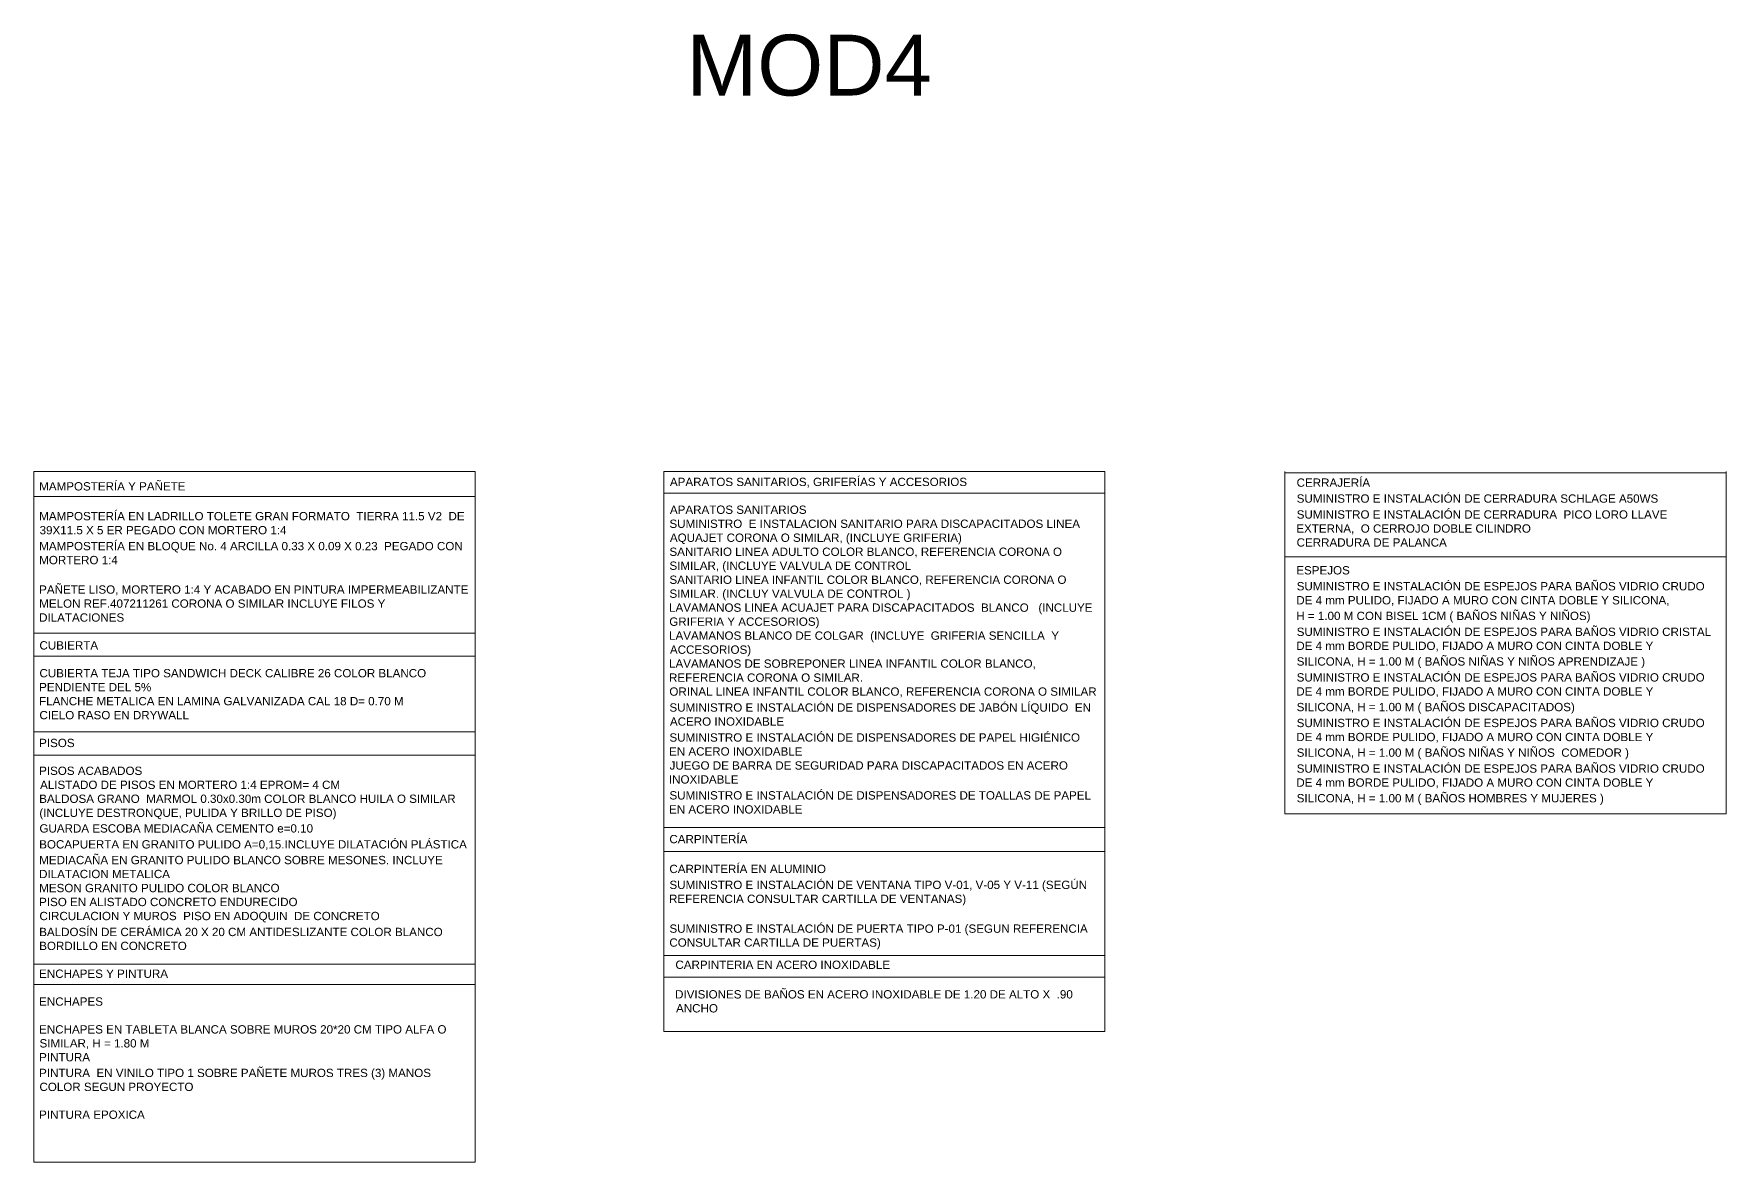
# Model space of a CAD drawing. Header units: inches. Extents: x 99003 to 99155, y 101852 to 101926.
# Drawn here: x 99133.78 to 99155.13, y 101865.92 to 101880.16 of the extents above; entities that cross this region are included whole.
import ezdxf

# ---------------------------------------------------------------- set-up
doc = ezdxf.new("R2010")
doc.units = ezdxf.units.IN
doc.header["$MEASUREMENT"] = 0
doc.layers.add('A_PUER', color=134, linetype='Continuous', lineweight=18)
doc.layers.add('A_VENT', color=124, linetype='Continuous', lineweight=18)
doc.styles.add('ARIAL', font='arial.ttf')
doc.styles.get("Standard").update_dxf_attribs({"font": 'arial.ttf'})

msp = doc.modelspace()

# ---------------------------------------------------------------- linework, layer by layer
at = {"layer": 'A_VENT'}
for p, q in [((99133.783, 101874.635), (99133.783, 101865.925)), ((99139.35, 101874.635), (99133.783, 101874.635)), ((99139.35, 101874.635), (99139.35, 101865.925)), ((99147.296, 101874.635), (99141.73, 101874.635)), ((99141.73, 101874.635), (99141.73, 101867.573)), ((99147.296, 101874.635), (99147.296, 101867.573)), ((99149.567, 101870.319), (99149.567, 101874.635)), ((99155.133, 101874.62), (99149.567, 101874.62)), ((99155.133, 101874.635), (99155.133, 101870.319)), ((99139.35, 101874.321), (99133.783, 101874.321)), ((99147.296, 101874.364), (99141.73, 101874.364)), ((99155.133, 101873.558), (99149.567, 101873.558)), ((99139.35, 101872.596), (99133.783, 101872.596)), ((99139.35, 101872.306), (99133.783, 101872.306)), ((99139.35, 101871.351), (99133.783, 101871.351)), ((99139.35, 101871.06), (99133.783, 101871.06)), ((99155.133, 101870.319), (99149.567, 101870.319)), ((99147.296, 101870.145), (99141.73, 101870.145)), ((99147.296, 101869.841), (99141.73, 101869.841)), ((99147.296, 101868.533), (99141.73, 101868.533)), ((99139.35, 101868.42), (99133.783, 101868.42)), ((99147.296, 101868.258), (99141.73, 101868.258)), ((99139.35, 101868.166), (99133.783, 101868.166)), ((99147.296, 101867.573), (99141.73, 101867.573)), ((99139.35, 101865.925), (99133.783, 101865.925))]:
    msp.add_line(p, q, dxfattribs=at)

# ---------------------------------------------------------------- texts
at = {"layer": 'A_PUER', "insert": (99142.017, 101880.146), "char_height": 0.7668, "attachment_point": 1}
msp.add_mtext_dynamic_manual_height_columns('MOD4', width=4.35669, gutter_width=1, heights=[0], dxfattribs=at)
at = {"layer": 'A_VENT', "style": 'ARIAL'}
for s, height, p in [('MAMPOSTERÍA Y PAÑETE', 0.10476, (99133.851, 101874.397)), ('APARATOS SANITARIOS, GRIFERÍAS Y ACCESORIOS', 0.10476, (99141.808, 101874.453)), ('CERRAJERÍA', 0.1048, (99149.714, 101874.444)), ('SUMINISTRO E INSTALACIÓN DE CERRADURA SCHLAGE A50WS', 0.10476, (99149.715, 101874.243)), ('MAMPOSTERÍA EN LADRILLO TOLETE GRAN FORMATO  TIERRA 11.5 V2  DE', 0.10476, (99133.851, 101874.021)), ('APARATOS SANITARIOS', 0.10476, (99141.808, 101874.102)), ('SUMINISTRO  E INSTALACION SANITARIO PARA DISCAPACITADOS LINEA', 0.10476, (99141.802, 101873.925)), ('SUMINISTRO E INSTALACIÓN DE CERRADURA  PICO LORO LLAVE', 0.10476, (99149.715, 101874.042)), ('39X11.5 X 5 ER PEGADO CON MORTERO 1:4', 0.10476, (99133.856, 101873.844)), ('AQUAJET CORONA O SIMILAR, (INCLUYE GRIFERIA)', 0.10476, (99141.808, 101873.749)), ('EXTERNA,  O CERROJO DOBLE CILINDRO', 0.10476, (99149.71, 101873.865)), ('CERRADURA DE PALANCA', 0.10476, (99149.714, 101873.689)), ('MAMPOSTERÍA EN BLOQUE No. 4 ARCILLA 0.33 X 0.09 X 0.23  PEGADO CON', 0.10476, (99133.851, 101873.643)), ('SANITARIO LINEA ADULTO COLOR BLANCO, REFERENCIA CORONA O', 0.10476, (99141.802, 101873.572)), ('MORTERO 1:4', 0.10476, (99133.851, 101873.467)), ('SIMILAR, (INCLUYE VALVULA DE CONTROL', 0.10476, (99141.802, 101873.396)), ('ESPEJOS', 0.1048, (99149.71, 101873.338)), ('PAÑETE LISO, MORTERO 1:4 Y ACABADO EN PINTURA IMPERMEABILIZANTE', 0.10476, (99133.85, 101873.095)), ('SANITARIO LINEA INFANTIL COLOR BLANCO, REFERENCIA CORONA O', 0.10476, (99141.802, 101873.219)), ('SUMINISTRO E INSTALACIÓN DE ESPEJOS PARA BAÑOS VIDRIO CRUDO', 0.10476, (99149.715, 101873.137)), ('MELON REF.407211261 CORONA O SIMILAR INCLUYE FILOS Y', 0.10476, (99133.851, 101872.918)), ('SIMILAR. (INCLUY VALVULA DE CONTROL )', 0.10476, (99141.802, 101873.043)), ('LAVAMANOS LINEA ACUAJET PARA DISCAPACITADOS  BLANCO   (INCLUYE', 0.10476, (99141.797, 101872.867)), ('DE 4 mm PULIDO, FIJADO A MURO CON CINTA DOBLE Y SILICONA,', 0.10476, (99149.71, 101872.96)), ('DILATACIONES', 0.10476, (99133.85, 101872.742)), ('GRIFERIA Y ACCESORIOS)', 0.10476, (99141.8, 101872.69)), ('H = 1.00 M CON BISEL 1CM ( BAÑOS NIÑAS Y NIÑOS)', 0.10476, (99149.71, 101872.763)), ('LAVAMANOS BLANCO DE COLGAR  (INCLUYE  GRIFERIA SENCILLA  Y', 0.10476, (99141.797, 101872.514)), ('SUMINISTRO E INSTALACIÓN DE ESPEJOS PARA BAÑOS VIDRIO CRISTAL', 0.10476, (99149.715, 101872.562)), ('CUBIERTA', 0.1048, (99133.854, 101872.391)), ('ACCESORIOS)', 0.10476, (99141.808, 101872.337)), ('DE 4 mm BORDE PULIDO, FIJADO A MURO CON CINTA DOBLE Y', 0.10476, (99149.71, 101872.385)), ('SILICONA, H = 1.00 M ( BAÑOS NIÑAS Y NIÑOS APRENDIZAJE )', 0.10476, (99149.715, 101872.188)), ('CUBIERTA TEJA TIPO SANDWICH DECK CALIBRE 26 COLOR BLANCO', 0.10476, (99133.854, 101872.04)), ('LAVAMANOS DE SOBREPONER LINEA INFANTIL COLOR BLANCO,', 0.10476, (99141.797, 101872.161)), ('REFERENCIA CORONA O SIMILAR.', 0.10476, (99141.797, 101871.984)), ('SUMINISTRO E INSTALACIÓN DE ESPEJOS PARA BAÑOS VIDRIO CRUDO', 0.10476, (99149.715, 101871.987)), ('PENDIENTE DEL 5%%%', 0.10476, (99133.85, 101871.864)), ('ORINAL LINEA INFANTIL COLOR BLANCO, REFERENCIA CORONA O SIMILAR', 0.10476, (99141.801, 101871.808)), ('DE 4 mm BORDE PULIDO, FIJADO A MURO CON CINTA DOBLE Y', 0.10476, (99149.71, 101871.81)), ('FLANCHE METALICA EN LAMINA GALVANIZADA CAL 18 D= 0.70 M', 0.10476, (99133.85, 101871.687)), ('SUMINISTRO E INSTALACIÓN DE DISPENSADORES DE JABÓN LÍQUIDO  EN', 0.10476, (99141.802, 101871.607)), ('SILICONA, H = 1.00 M ( BAÑOS DISCAPACITADOS)', 0.10476, (99149.715, 101871.613)), ('CIELO RASO EN DRYWALL', 0.10476, (99133.854, 101871.511)), ('ACERO INOXIDABLE', 0.10476, (99141.808, 101871.43)), ('SUMINISTRO E INSTALACIÓN DE ESPEJOS PARA BAÑOS VIDRIO CRUDO', 0.10476, (99149.715, 101871.412)), ('PISOS', 0.1048, (99133.85, 101871.16)), ('SUMINISTRO E INSTALACIÓN DE DISPENSADORES DE PAPEL HIGIÉNICO', 0.10476, (99141.802, 101871.229)), ('DE 4 mm BORDE PULIDO, FIJADO A MURO CON CINTA DOBLE Y', 0.10476, (99149.71, 101871.235)), ('EN ACERO INOXIDABLE', 0.10476, (99141.797, 101871.053)), ('SILICONA, H = 1.00 M ( BAÑOS NIÑAS Y NIÑOS  COMEDOR )', 0.10476, (99149.715, 101871.038)), ('PISOS ACABADOS', 0.10476, (99133.85, 101870.809)), ('JUEGO DE BARRA DE SEGURIDAD PARA DISCAPACITADOS EN ACERO', 0.10476, (99141.804, 101870.876)), ('INOXIDABLE', 0.1048, (99141.795, 101870.7)), ('SUMINISTRO E INSTALACIÓN DE ESPEJOS PARA BAÑOS VIDRIO CRUDO', 0.10476, (99149.715, 101870.837)), ('ALISTADO DE PISOS EN MORTERO 1:4 EPROM= 4 CM', 0.10476, (99133.862, 101870.632)), ('SUMINISTRO E INSTALACIÓN DE DISPENSADORES DE TOALLAS DE PAPEL', 0.10476, (99141.802, 101870.499)), ('DE 4 mm BORDE PULIDO, FIJADO A MURO CON CINTA DOBLE Y', 0.10476, (99149.71, 101870.66)), ('SILICONA, H = 1.00 M ( BAÑOS HOMBRES Y MUJERES )', 0.10476, (99149.715, 101870.463)), ('(INCLUYE DESTRONQUE, PULIDA Y BRILLO DE PISO)', 0.10476, (99133.853, 101870.279)), ('BALDOSA GRANO  MARMOL 0.30x0.30m COLOR BLANCO HUILA O SIMILAR', 0.10476, (99133.851, 101870.456)), ('EN ACERO INOXIDABLE', 0.10476, (99141.797, 101870.322)), ('GUARDA ESCOBA MEDIACAÑA CEMENTO e=0.10', 0.10476, (99133.854, 101870.082)), ('BOCAPUERTA EN GRANITO PULIDO A=0,15.INCLUYE DILATACIÓN PLÁSTICA', 0.10476, (99133.851, 101869.881)), ('CARPINTERÍA', 0.10476, (99141.801, 101869.947)), ('MEDIACAÑA EN GRANITO PULIDO BLANCO SOBRE MESONES. INCLUYE', 0.10476, (99133.851, 101869.683)), ('DILATACION METALICA', 0.10476, (99133.85, 101869.507)), ('CARPINTERÍA EN ALUMINIO', 0.10476, (99141.801, 101869.571)), ('MESON GRANITO PULIDO COLOR BLANCO', 0.10476, (99133.851, 101869.33)), ('SUMINISTRO E INSTALACIÓN DE ', 0.10476, (99141.802, 101869.37)), ('VENTANA TIPO V-01, V-05 Y V-11', 0.10476, (99144.16, 101869.37)), (' (SEGÚN', 0.1048, (99146.461, 101869.37)), ('PISO EN ALISTADO CONCRETO ENDURECIDO', 0.10476, (99133.85, 101869.154)), ('REFERENCIA CONSULTAR CARTILLA DE VENTANAS)', 0.10476, (99141.797, 101869.194)), ('CIRCULACION Y MUROS  PISO EN ADOQUIN  DE CONCRETO', 0.10476, (99133.854, 101868.977)), ('BALDOSÍN DE CERÁMICA 20 X 20 CM ANTIDESLIZANTE COLOR BLANCO', 0.10476, (99133.851, 101868.776)), ('SUMINISTRO E INSTALACIÓN DE PUERTA TIPO P-01 (SEGUN REFERENCIA', 0.10476, (99141.802, 101868.818)), ('BORDILLO EN CONCRETO', 0.10476, (99133.851, 101868.6)), ('CONSULTAR CARTILLA DE PUERTAS)', 0.10476, (99141.801, 101868.642)), ('CARPINTERIA EN ACERO INOXIDABLE', 0.10476, (99141.877, 101868.362)), ('ENCHAPES Y PINTURA', 0.10476, (99133.85, 101868.249)), ('DIVISIONES DE BAÑOS EN ACERO INOXIDABLE DE 1.20 DE ALTO X  .90', 0.10476, (99141.873, 101867.989)), ('ENCHAPES', 0.1048, (99133.85, 101867.898)), ('ANCHO', 0.1048, (99141.885, 101867.813)), ('ENCHAPES EN TABLETA BLANCA SOBRE MUROS 20*20 CM TIPO ALFA O', 0.10476, (99133.85, 101867.547)), ('SIMILAR, H = 1.80 M', 0.10476, (99133.855, 101867.371)), ('PINTURA', 0.1048, (99133.85, 101867.196)), ('PINTURA  EN VINILO TIPO 1 SOBRE PAÑETE MUROS TRES (3) MANOS', 0.10476, (99133.85, 101866.998)), ('COLOR SEGUN PROYECTO', 0.10476, (99133.854, 101866.822)), ('PINTURA EPOXICA', 0.10476, (99133.85, 101866.471))]:
    msp.add_text(s, height=height, dxfattribs=at).set_placement(p)

doc.saveas('drawing.dxf')
